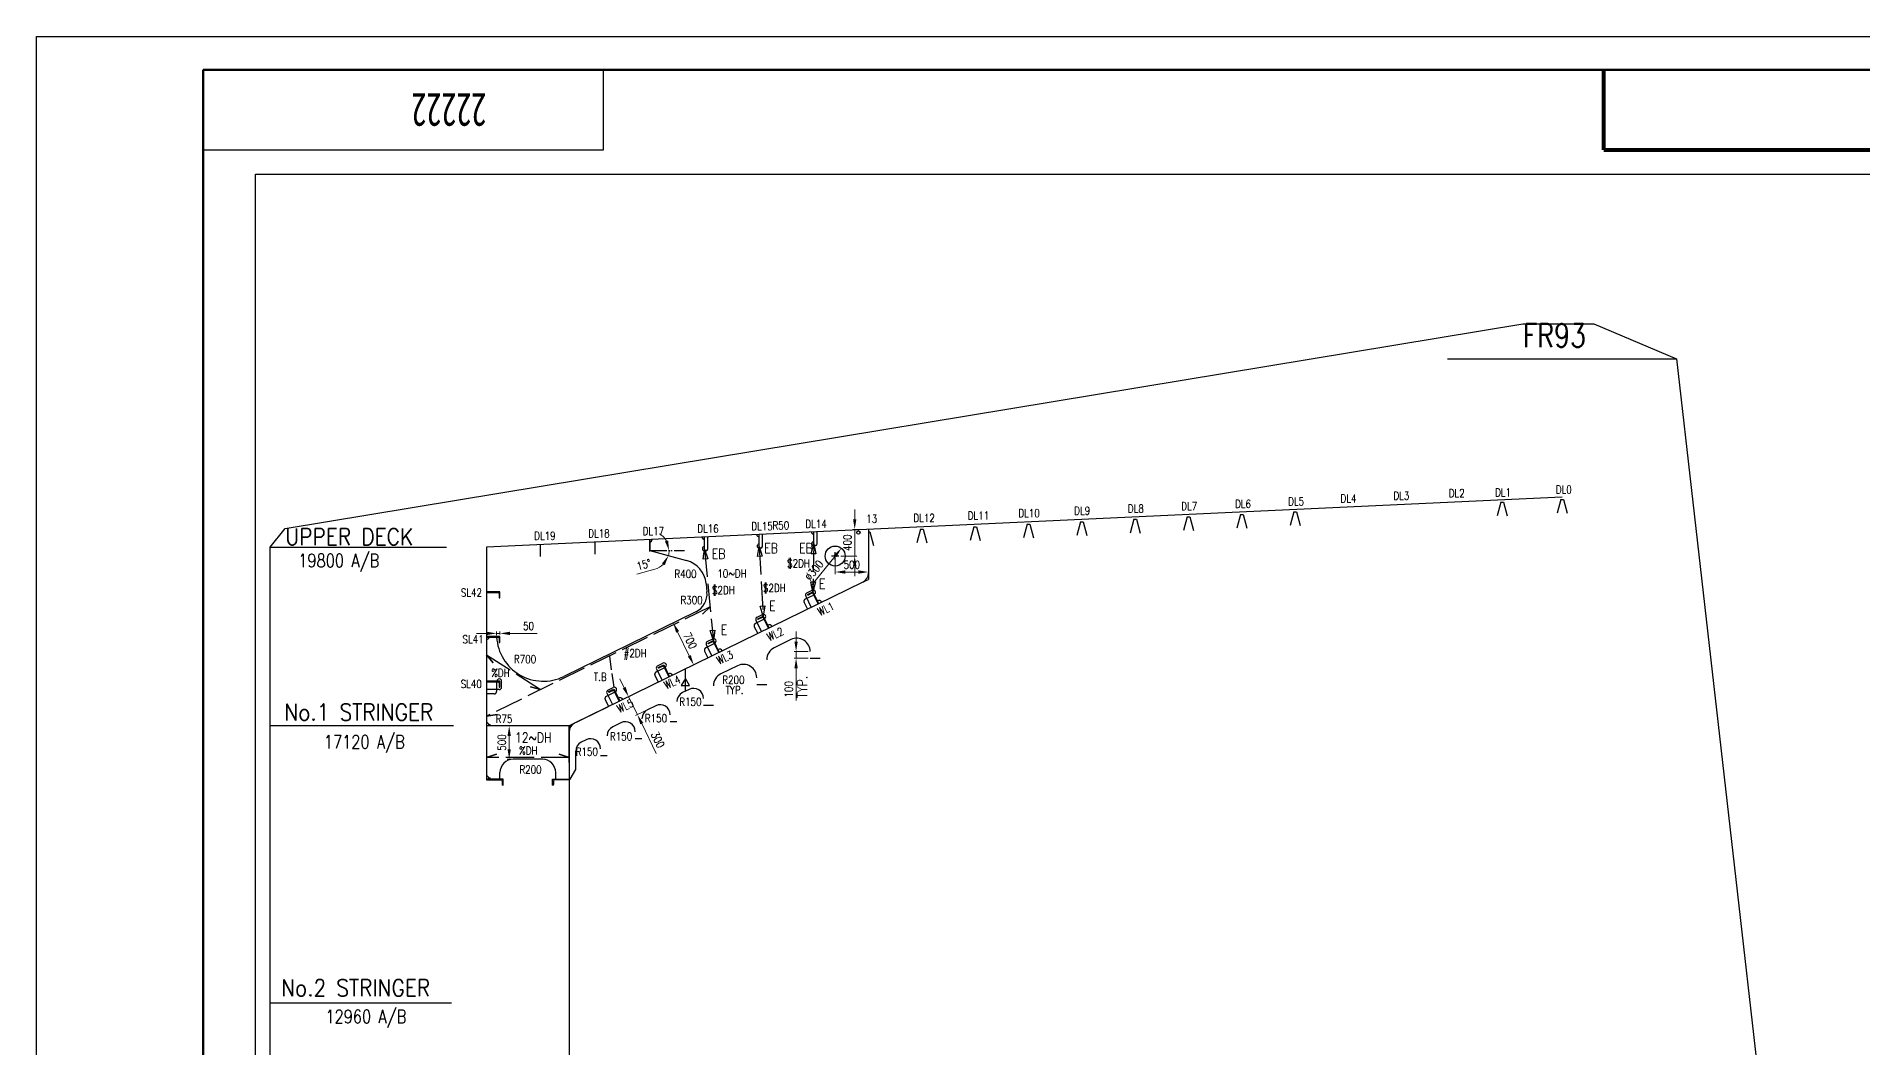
# Model space of a CAD drawing. Header units: millimetres. Extents: x 207778 to 249778, y -30286 to -586.
# Drawn here: x 207778 to 235158, y -15747 to -586 of the extents above; entities that cross this region are included whole.
import ezdxf

# ---------------------------------------------------------------- set-up
doc = ezdxf.new("R2010")
doc.units = ezdxf.units.MM
doc.header["$LTSCALE"] = 100
for name, pattern in [('CENTER', [2, 1.25, -0.25, 0.25, -0.25]), ('DASHED', [8, 6, -2]), ('DAW035', [5.25, 4.2, -1.05]), ('JNRD_Dash', [5.25, 4.2, -1.05]), ('PHW018', [6.12, 4.3, -0.54, 0.1, -0.54, 0.1, -0.54])]:
    doc.linetypes.add(name, pattern=pattern)
for name, color, linetype in [('100-DD1', 7, 'CENTER'), ('100-TX1', 7, 'Continuous'), ('100-TX2', 3, 'Continuous'), ('200-CO3', 7, 'Continuous'), ('FB', 3, 'Continuous'), ('L', 254, 'Continuous'), ('limit', 6, 'Continuous'), ('Plate_Invisible', 3, 'DAW035'), ('Plate_Visible', 3, 'Continuous'), ('Seam', 40, 'Continuous'), ('SPLIT', 1, 'Continuous'), ('Stiffener_Invisible', 2, 'JNRD_Dash'), ('TXT', 7, 'Continuous'), ('图面分割框', 1, 'Continuous')]:
    doc.layers.add(name, color=color, linetype=linetype)
doc.layers.add('粗线层', color=7, linetype='Continuous', lineweight=35)
doc.layers.add('细线层', color=7, linetype='Continuous', lineweight=25)
doc.styles.add('ASHLEY', font='', dxfattribs={"width": 0.75})
doc.styles.add('JNRD_E1', font='romans.shx', dxfattribs={"width": 0.8})
doc.styles.add('STYLE2', font='romans.shx', dxfattribs={"width": 0.8, "height": 120, "bigfont": 'xc02.shx'})
doc.styles.get('ASHLEY').set_extended_font_data('SimSun')
doc.dimstyles.new('Jnrd_D150', dxfattribs={"dimtxt": 120, "dimasz": 150, "dimexe": 30, "dimexo": 30, "dimgap": 50, "dimtad": 1, "dimdec": 0, "dimrnd": 0.5, "dimtxsty": 'JNRD_E1', "dimcen": 0, "dimclrd": 1, "dimclre": 1, "dimclrt": 2, "dimazin": 3, "dimtfac": 1, "dimtdec": 0, "dimtmove": 0, "dimatfit": 3, "dimlwd": 5, "dimlwe": 5})

# ---------------------------------------------------------------- blocks, each defined once
blk = doc.blocks.new('TK')
at = {"color": 0}
for p, q in [((52597, -570), (94597, -570)), ((52597, -30270), (52597, -570))]:
    blk.add_line(p, q, dxfattribs=at)
at = {"color": 0, "lineweight": 50}
for p, q in [((55097, -1069), (94097, -1069)), ((55097, -29769), (55097, -1069))]:
    blk.add_line(p, q, dxfattribs=at)
at = {"linetype": 'Continuous'}
for p, q in [((61097, -2269), (61097, -1070)), ((55097, -2269), (61097, -2269))]:
    blk.add_line(p, q, dxfattribs=at)
at = {"const_width": 60}
blk.add_lwpolyline([(76097, -2269), (94097, -2269)], dxfattribs=at)
at = {"layer": '粗线层', "const_width": 60}
blk.add_lwpolyline([(76097, -2269), (76097, -1069)], dxfattribs=at)
at = {"layer": '细线层', "color": 7, "style": 'ASHLEY', "width": 0.66}
blk.add_text('22222', height=500, rotation=180, dxfattribs=at).set_placement((59342, -1421))
blk = doc.blocks.new('*U31')
at = {"linetype": 'DASHED'}
blk.add_line((-189, -115), (-189, 0), dxfattribs=at)
for p, q in [((-125, -190), (-125, 0)), ((-9, -150), (-154, -150)), ((-90, -225), (0, -225))]:
    blk.add_line(p, q)
for centre, radius, start, end in [((0, 0), 1, 270, 0), ((-90, -190), 35, 180, 270), ((0, -190), 35, 270, 90)]:
    blk.add_arc(centre, radius, start, end)
blk.add_arc((-154, -115), 35, 180, 270, dxfattribs=at)
at = {"layer": 'L'}
for p, q in [((-9, 0), (-9, -172)), ((0, 0), (-9, 0)), ((0, -200), (0, 0)), ((-90, -193), (-90, -200)), ((-90, -200), (0, -200)), ((-23, -186), (-83, -186))]:
    blk.add_line(p, q, dxfattribs=at)
for centre, radius, start, end in [((-83, -193), 7, 90, 180), ((-23, -172), 14, 270, 0)]:
    blk.add_arc(centre, radius, start, end, dxfattribs=at)
blk = doc.blocks.new('*U32')
at = {"layer": 'L'}
for p, q in [((-9, 0), (-9, -172)), ((0, 0), (-9, 0)), ((0, -200), (0, 0)), ((-90, -193), (-90, -200)), ((-90, -200), (0, -200)), ((-23, -186), (-83, -186))]:
    blk.add_line(p, q, dxfattribs=at)
for centre, radius, start, end in [((-83, -193), 7, 90, 180), ((-23, -172), 14, 270, 0)]:
    blk.add_arc(centre, radius, start, end, dxfattribs=at)
blk = doc.blocks.new('*U36')
at = {"layer": 'FB'}
blk.add_line((0, -180), (0, 0), dxfattribs=at)
blk = doc.blocks.new('*U37')
for p, q in [((50, -180), (50, 0)), ((25, -205), (0, -205))]:
    blk.add_line(p, q)
for centre, radius, start, end in [((0, 0), 35, 180, 270), ((0, -175), 30, 90, 270), ((25, -180), 25, 270, 0)]:
    blk.add_arc(centre, radius, start, end)
at = {"layer": 'FB'}
blk.add_line((0, -180), (0, 0), dxfattribs=at)
blk = doc.blocks.new('*D55')
at = {"color": 1, "lineweight": 5}
for p, q in [((214528, -9537), (214378, -9537)), ((214678, -9563), (214678, -9507)), ((214678, -9537), (214728, -9537)), ((214728, -9554), (214728, -9507)), ((214878, -9537), (215283, -9537))]:
    blk.add_line(p, q, dxfattribs=at)
at = {"color": 1}
for points in [[(214528, -9562), (214528, -9512), (214678, -9537)], [(214878, -9512), (214878, -9562), (214728, -9537)]]:
    blk.add_solid(points, dxfattribs=at)
at = {"layer": 'Defpoints', "color": 0}
for p in [(214728, -9537), (214678, -9593), (214728, -9584)]:
    blk.add_point(p, dxfattribs=at)
at = {"color": 2, "insert": (215156, -9427), "char_height": 120, "attachment_point": 5, "style": 'JNRD_E1'}
blk.add_mtext('\\A1;50', dxfattribs=at)
blk = doc.blocks.new('*D56')
at = {"color": 1, "linetype": 'Continuous', "lineweight": 5, "ltscale": 0.5}
for p, q in [((219754, -8407), (219754, -8647)), ((220253, -8225), (220253, -8647)), ((219904, -8617), (220103, -8617))]:
    blk.add_line(p, q, dxfattribs=at)
at = {"color": 1}
for points in [[(219904, -8592), (219904, -8642), (219754, -8617)], [(220103, -8642), (220103, -8592), (220253, -8617)]]:
    blk.add_solid(points, dxfattribs=at)
at = {"layer": 'Defpoints', "color": 0}
for p in [(220253, -8195), (219754, -8377), (220253, -8617)]:
    blk.add_point(p, dxfattribs=at)
at = {"color": 2, "insert": (220004, -8507), "char_height": 120, "attachment_point": 5, "style": 'JNRD_E1'}
blk.add_mtext('\\A1;500', dxfattribs=at)
blk = doc.blocks.new('*D57')
at = {"color": 1, "lineweight": 5, "ltscale": 0.5}
for p, q in [((220047, -7828), (220047, -7678)), ((220223, -7978), (220017, -7978)), ((220047, -8377), (220047, -7978)), ((219841, -8377), (220077, -8377)), ((220047, -8527), (220047, -8677))]:
    blk.add_line(p, q, dxfattribs=at)
at = {"color": 1}
for points in [[(220022, -7828), (220072, -7828), (220047, -7978)], [(220072, -8527), (220022, -8527), (220047, -8377)]]:
    blk.add_solid(points, dxfattribs=at)
at = {"layer": 'Defpoints', "color": 0}
for p in [(220047, -7978), (220253, -7978), (219811, -8377)]:
    blk.add_point(p, dxfattribs=at)
at = {"color": 2, "insert": (219937, -8177), "char_height": 120, "attachment_point": 5, "rotation": 90, "style": 'JNRD_E1'}
blk.add_mtext('\\A1;400', dxfattribs=at)
blk = doc.blocks.new('*D58')
at = {"color": 1, "linetype": 'Continuous', "lineweight": 5, "ltscale": 0.5}
blk.add_line((219387, -8831), (219754, -8377), dxfattribs=at)
at = {"color": 1}
blk.add_solid([(219773, -8393), (219734, -8361), (219848, -8260)], dxfattribs=at)
at = {"layer": 'Defpoints', "color": 0}
for p in [(219848, -8260), (219660, -8494)]:
    blk.add_point(p, dxfattribs=at)
at = {"color": 2, "insert": (219438, -8593), "char_height": 120, "attachment_point": 5, "rotation": 51.0596, "style": 'JNRD_E1'}
blk.add_mtext('\\A1;%%c300', dxfattribs=at)
blk = doc.blocks.new('*D59')
at = {"color": 1, "lineweight": 5}
for p, q in [((214960, -10924), (214836, -10924)), ((214866, -11074), (214866, -11274)), ((214991, -11424), (214836, -11424))]:
    blk.add_line(p, q, dxfattribs=at)
at = {"color": 1}
for points in [[(214891, -11074), (214841, -11074), (214866, -10924)], [(214841, -11274), (214891, -11274), (214866, -11424)]]:
    blk.add_solid(points, dxfattribs=at)
at = {"layer": 'Defpoints', "color": 0}
for p in [(214990, -10924), (214866, -11424), (215021, -11424)]:
    blk.add_point(p, dxfattribs=at)
at = {"color": 2, "insert": (214756, -11174), "char_height": 120, "attachment_point": 5, "rotation": 90, "style": 'JNRD_E1'}
blk.add_mtext('\\A1;500', dxfattribs=at)
blk = doc.blocks.new('*U21')
at = {"linetype": 'DASHED'}
blk.add_line((-189, 115), (-189, 0), dxfattribs=at)
for p, q in [((-9, 150), (-154, 150)), ((-125, 190), (-125, 0)), ((-90, 225), (0, 225))]:
    blk.add_line(p, q)
blk.add_arc((-154, 115), 35, 90, 180, dxfattribs=at)
for centre, radius, start, end in [((-90, 190), 35, 90, 180), ((0, 190), 35, 270, 90), ((0, 0), 50, 0, 90)]:
    blk.add_arc(centre, radius, start, end)
at = {"layer": 'L'}
for p, q in [((-90, 193), (-90, 200)), ((-90, 200), (0, 200)), ((-23, 186), (-83, 186)), ((-9, 0), (-9, 172)), ((0, 0), (-9, 0)), ((0, 200), (0, 0))]:
    blk.add_line(p, q, dxfattribs=at)
for centre, radius, start, end in [((-83, 193), 7, 180, 270), ((-23, 172), 14, 0, 90)]:
    blk.add_arc(centre, radius, start, end, dxfattribs=at)
blk = doc.blocks.new('*U10')
at = {"layer": 'L'}
for p, q in [((0, -250), (0, 0)), ((0, 0), (10, 0)), ((10, 0), (10, -218)), ((90, -250), (0, -250)), ((27, -235), (81.5, -235)), ((90, -243.5), (90, -250))]:
    blk.add_line(p, q, dxfattribs=at)
for centre, radius, start, end in [((27, -218), 17, 180, 270), ((81.5, -243.5), 8.5, 360, 90)]:
    blk.add_arc(centre, radius, start, end, dxfattribs=at)
blk = doc.blocks.new('*D53')
at = {"color": 1, "lineweight": 5}
for p, q in [((217267, -9409), (217352, -9367)), ((217391, -9515), (217567, -9875)), ((217574, -10038), (217660, -9996))]:
    blk.add_line(p, q, dxfattribs=at)
at = {"color": 1}
for points in [[(217414, -9504), (217369, -9526), (217325, -9380)], [(217545, -9886), (217589, -9864), (217633, -10009)]]:
    blk.add_solid(points, dxfattribs=at)
at = {"layer": 'Defpoints', "color": 0}
for p in [(217240, -9422), (217547, -10051), (217633, -10009)]:
    blk.add_point(p, dxfattribs=at)
at = {"color": 2, "insert": (217578, -9647), "char_height": 120, "attachment_point": 5, "rotation": 296.0667, "style": 'JNRD_E1'}
blk.add_mtext('\\A1;700', dxfattribs=at)
blk = doc.blocks.new('*D54')
at = {"color": 1, "lineweight": 5}
for p, q in [((219168, -9660), (219168, -9510)), ((219348, -9810), (219138, -9810)), ((219168, -9810), (219168, -9910)), ((219348, -9910), (219138, -9910)), ((219168, -10060), (219168, -10543))]:
    blk.add_line(p, q, dxfattribs=at)
at = {"color": 1}
for points in [[(219143, -9660), (219193, -9660), (219168, -9810)], [(219193, -10060), (219143, -10060), (219168, -9910)]]:
    blk.add_solid(points, dxfattribs=at)
at = {"layer": 'Defpoints', "color": 0}
for p in [(219378, -9810), (219168, -9910), (219378, -9910)]:
    blk.add_point(p, dxfattribs=at)
at = {"color": 2, "insert": (219058, -10377), "char_height": 120, "attachment_point": 5, "rotation": 90, "style": 'JNRD_E1'}
blk.add_mtext('\\A1;100', dxfattribs=at)
blk = doc.blocks.new('*D45')
at = {"color": 1, "lineweight": 5}
blk.add_line((217049, -8576), (216780, -8648), dxfattribs=at)
for start, end in [(29.9266, 59.8532), (345, 0), (285.1468, 315.0734)]:
    blk.add_arc((216973, -8295), 290, start, end, dxfattribs=at)
at = {"color": 1}
for points in [[(217201, -8157), (217249, -8144), (217264, -8295)], [(217200, -8513), (217157, -8488), (217254, -8370)]]:
    blk.add_solid(points, dxfattribs=at)
at = {"layer": 'Defpoints', "color": 0}
for p in [(216973, -8295), (216973, -8295), (217260, -8339), (217493, -8295), (217525, -8443)]:
    blk.add_point(p, dxfattribs=at)
at = {"color": 2, "insert": (216886, -8506), "char_height": 120, "attachment_point": 5, "rotation": 15.1468, "style": 'JNRD_E1'}
blk.add_mtext('\\A1;15%%d', dxfattribs=at)
blk = doc.blocks.new('seam')
at = {"layer": 'Seam'}
blk.add_lwpolyline([(0, 0), (-125, -217), (125, -217), (0, 0)], dxfattribs=at)
blk = doc.blocks.new('*D74')
at = {"color": 1, "lineweight": 5}
for p, q in [((216590, -10352), (216525, -10218)), ((216847, -10394), (216629, -10500)), ((216656, -10487), (216788, -10756)), ((216979, -10663), (216761, -10770)), ((216854, -10891), (217072, -11338))]:
    blk.add_line(p, q, dxfattribs=at)
at = {"color": 1}
for points in [[(216568, -10363), (216613, -10341), (216656, -10487)], [(216877, -10880), (216832, -10902), (216788, -10756)]]:
    blk.add_solid(points, dxfattribs=at)
at = {"layer": 'Defpoints', "color": 0}
for p in [(216874, -10381), (217006, -10650), (216788, -10756)]:
    blk.add_point(p, dxfattribs=at)
at = {"color": 2, "insert": (217095, -11133), "char_height": 120, "attachment_point": 5, "rotation": 296.0667, "style": 'JNRD_E1'}
blk.add_mtext('\\A1;300', dxfattribs=at)

msp = doc.modelspace()

# ---------------------------------------------------------------- linework, layer by layer
for p, q in [((216973, -8130.2), (216973, -8295.2)), ((214528.2, -8243.6), (214528, -11723.7)), ((214528.2, -9593), (214678, -9593)), ((218290.3, -10021.7), (218040.3, -10144)), ((217562.3, -10377.8), (217464, -10425.9)), ((217064, -10621.6), (216940.7, -10681.9)), ((216540.7, -10877.5), (216418.1, -10937.5)), ((216018.1, -11133.2), (215947.1, -11167.9)), ((215863, -11576.4), (215863, -11302.7)), ((214528.2, -11723.7), (214728, -11723.7)), ((215563, -11723.7), (215763, -11723.7))]:
    msp.add_line(p, q)
at = {"linetype": 'Continuous'}
msp.add_line((211282.8, -8243.6), (213927.2, -8243.6), dxfattribs=at)
at = {"ltscale": 0.5}
for p, q in [((219811.1, -8377), (219696.7, -8377)), ((219753.9, -8434.2), (219753.9, -8319.8))]:
    msp.add_line(p, q, dxfattribs=at)
at = {"color": 8, "ltscale": 0.5}
for p in [(220164.5, -8770.9), (220253.2, -8630.2)]:
    msp.add_line(p, (220253.2, -8727.6), dxfattribs=at)
at = {"color": 8, "linetype": 'Continuous', "ltscale": 0.5}
for p, q in [((216348.2, -10637.8), (215763, -10924)), ((216348.2, -10637.8), (215847.1, -10882.9)), ((215763, -11474.1), (215763, -10924)), ((215763, -11474.1), (215763, -10924))]:
    msp.add_line(p, q, dxfattribs=at)
for points in [[(214588, -10924), (214580, -10911), (214563, -10911)], [(214588, -11723.7), (214580, -11710.7), (214562.9, -11710.7)]]:
    msp.add_lwpolyline(points)
msp.add_circle((220103.3, -8024.6), 25)
for centre, radius, start, end in [((216973, -8130.2), 35, 270, 2.66349), ((214528, -9593), 35, 270, 0), ((214527.9, -10912.5), 35.1, 2.37144, 89.92754), ((214528, -11712.7), 35, 3.27583, 90)]:
    msp.add_arc(centre, radius, start, end)
at = {"color": 3}
for centre, radius, start, end in [((218378.2, -10201.3), 200, 0, 116.06669), ((217628.2, -10512.6), 150, 0, 116.06669), ((218128.2, -10323.6), 200, 116.06669, 180), ((217129.9, -10756.3), 150, 0, 116.06669), ((217529.9, -10560.7), 150, 116.06669, 180), ((216484.1, -11072.2), 150, 116.06669, 180), ((216606.6, -11012.3), 150, 0, 116.06669), ((217006.6, -10816.6), 150, 116.06669, 180), ((216013, -11302.7), 150, 116.06669, 180), ((216084.1, -11267.9), 150, 0, 116.06669)]:
    msp.add_arc(centre, radius, start, end, dxfattribs=at)
at = {"layer": '100-DD1', "color": 252, "linetype": 'PHW018', "ltscale": 0.6}
msp.add_line((216973, -8295.2), (217492.8, -8295.2), dxfattribs=at)
at = {"layer": '100-TX2'}
msp.add_line((228936.4, -5421.1), (232369.6, -5421.1), dxfattribs=at)
at = {"layer": '200-CO3', "ltscale": 2}
for p, q in [((229733.2, -7570.7), (229678.2, -7776)), ((229733.2, -7570.7), (229773.2, -7570.7)), ((229773.2, -7570.7), (229828.2, -7776)), ((230633.2, -7528.8), (230578.2, -7734.1)), ((230633.2, -7528.8), (230673.2, -7528.8)), ((230673.2, -7528.8), (230728.2, -7734.1)), ((221833.2, -7938.2), (221778.2, -8143.5)), ((221833.2, -7938.2), (221873.2, -7938.2)), ((221873.2, -7938.2), (221928.2, -8143.5)), ((222633.2, -7901), (222578.2, -8106.2)), ((222633.2, -7901), (222673.2, -7901)), ((222673.2, -7901), (222728.2, -8106.3)), ((223433.2, -7863.8), (223378.2, -8069)), ((223433.2, -7863.8), (223473.2, -7863.8)), ((223473.2, -7863.8), (223528.2, -8069.1)), ((224233.2, -7826.5), (224178.2, -8031.8)), ((224233.2, -7826.5), (224273.2, -7826.5)), ((224273.2, -7826.5), (224328.2, -8031.9)), ((225033.2, -7789.3), (224978.2, -7994.6)), ((225033.2, -7789.3), (225073.2, -7789.3)), ((225073.2, -7789.3), (225128.2, -7994.7)), ((225833.2, -7752.1), (225778.2, -7957.4)), ((225833.2, -7752.1), (225873.2, -7752.1)), ((225873.2, -7752.1), (225928.2, -7957.5)), ((226633.2, -7714.9), (226578.2, -7920.2)), ((226633.2, -7714.9), (226673.2, -7714.9)), ((226673.2, -7714.9), (226728.2, -7920.2)), ((220253.2, -8012.6), (220273.2, -8012.6)), ((220273.2, -8012.6), (220328.2, -8218)), ((221033.2, -7975.4), (220978.2, -8180.7)), ((221033.2, -7975.4), (221073.2, -7975.4)), ((221073.2, -7975.4), (221128.2, -8180.7)), ((216973, -8295.2), (217524.7, -8443)), ((217819.2, -8790), (217831.7, -8915.3)), ((217664.9, -9214.4), (215684.5, -10183.1)), ((219090.3, -9630.3), (218840.3, -9752.6)), ((215363, -11424), (214928, -11424)), ((214728, -11723.7), (214728, -11624)), ((215563, -11723.7), (215563, -11624)), ((215763, -11723.7), (215778, -11723.7)), ((215778, -11723.7), (215863, -11576.4))]:
    msp.add_line(p, q, dxfattribs=at)
at = {"layer": '200-CO3', "color": 1, "ltscale": 2}
msp.add_lwpolyline([(207778.4, -586), (249778.4, -586), (249778.4, -30286), (207778.4, -30286)], close=True, dxfattribs=at)
at = {"layer": '200-CO3'}
msp.add_circle((219753.9, -8377), 150, dxfattribs=at)
at = {"layer": '200-CO3', "ltscale": 2}
for centre, radius, start, end in [((217421.2, -8829.4), 400, 5.65887, 75), ((217533.1, -8944.9), 300, 296.06669, 5.65887), ((215376.9, -9554.3), 700, 183.16708, 296.06669), ((214928, -11624), 200, 90, 180), ((215363, -11624), 200, 0, 90)]:
    msp.add_arc(centre, radius, start, end, dxfattribs=at)
at = {"layer": '200-CO3', "color": 3, "ltscale": 2}
for centre, start, end in [((218928.2, -9932.3), 116.06669, 180), ((219178.2, -9810), 0, 116.06669)]:
    msp.add_arc(centre, 200, start, end, dxfattribs=at)
at = {"layer": 'limit'}
for p, q in [((219378.2, -9910), (219528.2, -9910)), ((218578.2, -10301.3), (218728.2, -10301.3)), ((217778.2, -10612.6), (217928.2, -10612.6)), ((217279.9, -10856.3), (217379.9, -10856.3)), ((216756.6, -11112.3), (216856.6, -11112.3)), ((216234.1, -11367.9), (216334.1, -11367.9))]:
    msp.add_line(p, q, dxfattribs=at)
at = {"layer": 'Plate_Invisible', "ltscale": 0.5}
msp.add_line((216368, -9876.6), (216437.6, -10371.4), dxfattribs=at)
at = {"layer": 'Plate_Visible', "linetype": 'Continuous', "ltscale": 202.064}
for p, q in [((230653.2, -7493.8), (214528.2, -8243.6)), ((220253.2, -7977.6), (220253.2, -8633.9)), ((220169.1, -8768.7), (215847.1, -10882.9)), ((215795.8, -10924), (214527.9, -10924)), ((215763, -10924), (215763, -24211.5))]:
    msp.add_line(p, q, dxfattribs=at)
for centre, start, end in [((220103.2, -8633.9), 296.06669, 0), ((215913, -11017.6), 116.06669, 180)]:
    msp.add_arc(centre, 150, start, end, dxfattribs=at)
at = {"layer": 'Seam'}
msp.add_line((217508.9, -10403.9), (217508.9, -10070), dxfattribs=at)
at = {"layer": 'SPLIT'}
msp.add_lwpolyline([(230474, -29776), (220253.2, -29196.4), (216293.9, -28054.7), (211361.5, -24273.6), (211282.8, -20123.7), (211282.7, -15083.7), (211282.8, -8243.6), (211508, -7962.1), (230065, -4892.5), (231130.2, -4892.5), (232369.6, -5421.1), (234728.2, -26123.3), (234738.2, -26363.6), (234738.2, -26788.6), (234738.2, -28043.6), (231018.8, -29776), (230474, -29776)], close=True, dxfattribs=at)
at = {"layer": 'Stiffener_Invisible'}
for p, q in [((219433, -8195.8), (219419.9, -8912.5)), ((217793, -8272.1), (217928.8, -9642)), ((218613, -8233.9), (218674.3, -9277.2)), ((217878.8, -9137.6), (214528, -10776.7)), ((214528, -9856.5), (215337.6, -10380.7)), ((215763, -11399), (214528, -11399))]:
    msp.add_line(p, q, dxfattribs=at)
at = {"layer": 'Stiffener_Invisible', "linetype": 'Continuous'}
for points in [[(219433, -8195.8), (219465.3, -8346.4), (219395.3, -8345.1)], [(217793, -8272.1), (217842.7, -8417.9), (217773, -8424.8)], [(218613, -8233.9), (218656.8, -8381.6), (218586.9, -8385.7)], [(219419.9, -8912.5), (219387.6, -8761.9), (219457.6, -8763.2)], [(217878.8, -9137.6), (217766, -9248.4)], [(218674.3, -9277.2), (218630.6, -9129.5), (218700.5, -9125.4)], [(217928.8, -9642), (217879.2, -9496.1), (217948.8, -9489.2)], [(214528, -9856.5), (214626.7, -9980)], [(215337.6, -10380.7), (215184.5, -10341.1)], [(214528, -10776.7), (214684.7, -10755.7)], [(214528, -11399), (214678, -11349)], [(215763, -11399), (215613, -11349)]]:
    msp.add_lwpolyline(points, close=True, dxfattribs=at)
at = {"layer": 'TXT'}
for p, q in [((214030.3, -10924), (211282.8, -10924)), ((214030.3, -10924), (211379.3, -10924)), ((214003.1, -15083.7), (211282.7, -15083.7))]:
    msp.add_line(p, q, dxfattribs=at)
at = {"layer": '图面分割框'}
msp.add_lwpolyline([(211063.5, -2650.4), (249061.1, -2650.4), (249061.1, -29706.7), (211063.5, -29706.7)], close=True, dxfattribs=at)

# ---------------------------------------------------------------- block references
for name, p in [('TK', (155181.5, -16.5)), ('*U36', (215333, -8206.5)), ('*U36', (216153, -8168.4)), ('*U36', (216973, -8130.2)), ('*U37', (217793, -8092.1)), ('*U37', (218613, -8053.9)), ('*U37', (219433, -8015.8))]:
    msp.add_blockref(name, p)
for name, p, rotation in [('*U32', (214528, -8914), 89.99999999999999), ('*U21', (219507.6, -9092.3), 26.06669277688293), ('*U21', (218762, -9457), 26.06669277688293), ('*U32', (214528, -9584), 89.99999999999999), ('*U21', (218016.4, -9821.7), 26.06669277688293), ('*U21', (217270.8, -10186.4), 26.06669277688293), ('*U31', (214528, -10254), 89.99999999999999), ('*U21', (216525.3, -10551.1), 26.06669277688293), ('*U10', (215763, -11723.7), 270)]:
    msp.add_blockref(name, p, dxfattribs=dict(rotation=rotation))
at = {"xscale": -1, "rotation": 89.99999999999991}
msp.add_blockref('*U10', (214528, -11723.7), dxfattribs=at)
at = {"layer": 'Seam', "xscale": 0.5, "yscale": 0.5, "zscale": 0.5}
msp.add_blockref('seam', (217508.9, -10211.7), dxfattribs=at)

# ---------------------------------------------------------------- texts
at = {"layer": '100-TX1', "color": 3, "linetype": 'Continuous', "style": 'JNRD_E1', "width": 0.8}
msp.add_text('FR93 ', height=350, dxfattribs=at).set_placement((230065, -5242.5))
at = {"layer": '100-TX1', "color": 7, "linetype": 'Continuous', "style": 'JNRD_E1', "width": 0.8}
for s, p in [('DL2', (228955.1, -7495)), ('DL1', (229649.8, -7482.8)), ('DL0', (230560, -7440.9)), ('DL9', (223337.9, -7757.4)), ('DL8', (224143.2, -7726.3)), ('DL7', (224943.2, -7689.1)), ('DL6', (225751.3, -7655.5)), ('DL5', (226546.7, -7618.3)), ('DL4', (227331.5, -7573.2)), ('DL3', (228125.5, -7532.5)), ('DL16', (217686.3, -8026.4)), ('DL15', (218496.7, -7990.5)), ('DL14', (219307.1, -7954.6)), ('DL12', (220926.7, -7866.5)), ('DL11', (221742.4, -7831.4)), ('DL10', (222501.3, -7794.6)), ('DL19', (215241.3, -8133.9)), ('DL18', (216051.7, -8098.1)), ('DL17', (216866.7, -8062.2))]:
    msp.add_text(s, height=120, dxfattribs=at).set_placement(p)
at = {"layer": '100-TX1', "color": 0, "style": 'STYLE2', "width": 0.8}
for s, p in [('13', (220218.4, -7877.5)), ('R400', (217342.8, -8704.6)), ('SL42', (214141.6, -8985.2)), ('R300', (217434.1, -9097.8)), ('SL41', (214165.9, -9685.7)), ('R700', (214937.2, -9983.6)), ('SL40', (214138.4, -10355.7)), ('R200', (218061.5, -10294.9)), ('R150', (217416.6, -10623.1)), ('R75', (214663.1, -10881)), ('R150', (216900.5, -10870.9)), ('R150', (216377, -11142)), ('R150', (215863, -11372.9)), ('R200', (215019.2, -11639.5))]:
    msp.add_text(s, height=120, dxfattribs=at).set_placement(p)
at = {"layer": '100-TX1', "color": 7, "style": 'JNRD_E1', "width": 0.8}
for s, p in [('EB', (218689.3, -8334.2)), ('EB', (219211.9, -8334.2)), ('EB', (217902.1, -8419)), ('E', (219509.8, -8868.2)), ('E', (218761.4, -9201.2)), ('E', (218037.3, -9558.2))]:
    msp.add_text(s, height=150, dxfattribs=at).set_placement(p)
at = {"layer": '100-TX1', "linetype": 'Continuous', "style": 'JNRD_E1', "width": 0.8}
for s, p in [('19800 A/B', (211703.4, -8545.6)), ('17120 A/B', (212086.5, -11263.5)), ('12960 A/B', (212110, -15383.7))]:
    msp.add_text(s, height=200, dxfattribs=at).set_placement(p)
at = {"layer": '100-TX1', "style": 'JNRD_E1', "width": 0.8}
for s, p in [('$2DH', (219033.6, -8548)), ('$2DH', (217907.3, -8949)), ('$2DH', (218671.4, -8915.9)), ('#2DH', (216581.9, -9894.3)), ('%DH', (214597.8, -10190.1)), ('T.B', (216134.6, -10250.1)), ('TYP.', (218110.9, -10446.4)), ('%DH', (215015.6, -11355.8))]:
    msp.add_text(s, height=120, dxfattribs=at).set_placement(p)
at = {"layer": '100-TX1', "color": 2, "ltscale": 0.5, "style": 'JNRD_E1', "width": 0.8}
msp.add_text('10~DH', height=120, dxfattribs=at).set_placement((217987.1, -8699.5))
at = {"layer": '100-TX1', "color": 7, "linetype": 'Continuous', "style": 'JNRD_E1', "width": 0.8}
for s, p in [('WL1', (219527.1, -9276.4)), ('WL2', (218767.7, -9655.9)), ('WL3', (218011.6, -10006.1)), ('WL4', (217222.1, -10376)), ('WL5', (216518.5, -10731.1))]:
    msp.add_text(s, height=120, rotation=25, dxfattribs=at).set_placement(p)
at = {"layer": '100-TX1', "ltscale": 1300, "style": 'JNRD_E1', "width": 0.8}
msp.add_text('TYP.', height=150, rotation=90, dxfattribs=at).set_placement((219334, -10508.1))
at = {"layer": '100-TX1', "color": 2, "ltscale": 1300, "style": 'JNRD_E1', "width": 0.8}
msp.add_text('12~DH', height=150, dxfattribs=at).set_placement((214951.7, -11175))
at = {"layer": '100-TX1', "color": 0, "insert": (218813.4, -7857.6), "char_height": 120, "width": 942.586, "attachment_point": 1, "style": 'STYLE2'}
msp.add_mtext('R50', dxfattribs=at)
at = {"layer": '100-TX2', "linetype": 'Continuous', "ltscale": 0.5, "style": 'JNRD_E1', "width": 0.88743}
for s, p in [('UPPER DECK', (211508, -8212.1)), ('No.1 STRINGER', (211495, -10843.2)), ('No.2 STRINGER', (211446.9, -14977.2))]:
    msp.add_text(s, height=250, dxfattribs=at).set_placement(p)

# ---------------------------------------------------------------- dimensions: what is measured, and where the dimension line sits
at = {"ltscale": 0.5}
dim = msp.add_linear_dim(base=(220047.3, -7977.6), p1=(219811.1, -8377), p2=(220253.2, -7977.6), angle=90, dimstyle='Jnrd_D150', dxfattribs=at)
dim.commit()
dim.dimension.update_dxf_attribs({"geometry": '*D57', "text_midpoint": (219937.3, -8177.3)})
dim = msp.add_angular_dim_2l(base=(217260.2, -8338.8), line1=((216973, -8295.2), (217524.7, -8443)), line2=((216973, -8295.2), (217492.8, -8295.2)), dimstyle='Jnrd_D150')
dim.commit()
dim.dimension.update_dxf_attribs({"geometry": '*D45', "text_midpoint": (216885.9, -8505.8)})
at = {"linetype": 'Continuous', "ltscale": 0.5}
dim = msp.add_linear_dim(base=(220253.2, -8617), p1=(219753.9, -8377), p2=(220253.2, -8195.3), dimstyle='Jnrd_D150', dxfattribs=at)
dim.commit()
dim.dimension.update_dxf_attribs({"geometry": '*D56', "text_midpoint": (220003.5, -8507)})
dim = msp.add_diameter_dim_2p(p1=(219659.6, -8493.7), p2=(219848.2, -8260.3), dimstyle='Jnrd_D150', dxfattribs=at)
dim.commit()
dim.dimension.update_dxf_attribs({"geometry": '*D58', "text_midpoint": (219802, -8317.5), "dimtype": 163})
dim = msp.add_linear_dim(base=(214728, -9536.9), p1=(214678, -9593), p2=(214728, -9584), dimstyle='Jnrd_D150')
dim.commit()
dim.dimension.update_dxf_attribs({"geometry": '*D55', "text_midpoint": (215155.7, -9426.9)})
for p1, p2, distance, picture, middle in [((217239.8, -9422.3), (217547.4, -10051.1), 95.2, '*D53', (217578, -9646.5)), ((216873.8, -10380.6), (217005.7, -10650.1), -242.1, '*D74', (217095, -11133.4))]:
    dim = msp.add_aligned_dim(p1=p1, p2=p2, distance=distance, dimstyle='Jnrd_D150')
    dim.commit()
    dim.dimension.update_dxf_attribs({"geometry": picture, "text_midpoint": middle})
for base, p1, p2, picture, middle in [((219167.6, -9910), (219378.2, -9810), (219378.2, -9910), '*D54', (219057.6, -10376.6)), ((214866.2, -11424), (214989.7, -10924), (215021, -11424), '*D59', (214756.2, -11174))]:
    dim = msp.add_linear_dim(base=base, p1=p1, p2=p2, angle=90, dimstyle='Jnrd_D150')
    dim.commit()
    dim.dimension.update_dxf_attribs({"geometry": picture, "text_midpoint": middle})

doc.saveas('drawing.dxf')
